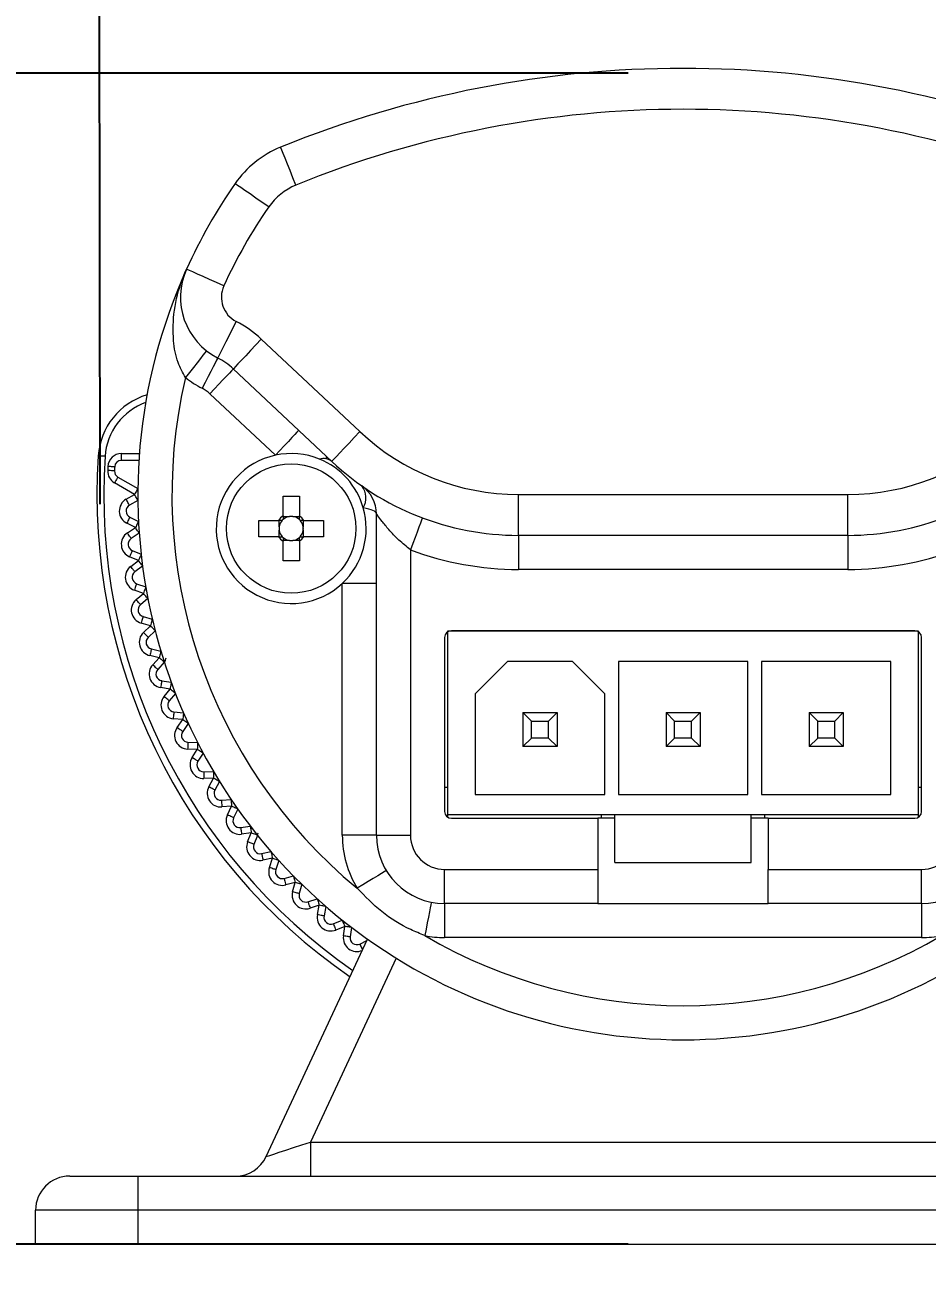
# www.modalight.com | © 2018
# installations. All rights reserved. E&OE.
# Model space of a CAD drawing. Header units: inches. Extents: x -11 to 102, y -4 to 18.
# Drawn here: x -1.198 to -0.171, y 5.843 to 7.26 of the extents above; entities that cross this region are included whole.
import ezdxf

# ---------------------------------------------------------------- set-up
doc = ezdxf.new("R2010")
doc.units = ezdxf.units.IN
doc.header["$MEASUREMENT"] = 0
doc.layers.add('DIMENSIONS', color=1, linetype='Continuous')
doc.styles.get("Standard").update_dxf_attribs({"font": 'Arial.ttf'})
doc.dimstyles.new('Big 1IN', dxfattribs={"dimtxt": 1, "dimasz": 1, "dimexe": 0.18, "dimexo": 0.0625, "dimgap": 0.09, "dimtad": 0, "dimtih": 1, "dimtoh": 1, "dimdec": 5, "dimzin": 0, "dimdsep": 46, "dimlunit": 4, "dimtxsty": 'Standard', "dimcen": 0.5, "dimadec": 0, "dimazin": 0, "dimtfac": 1, "dimtdec": 5, "dimtofl": 0, "dimtmove": 0, "dimatfit": 3, "dimfxl": 1, "dimtolj": 1, "dimtzin": 0, "dimarcsym": 0})

# ---------------------------------------------------------------- blocks, each defined once
blk = doc.blocks.new('*D5')
at = {"layer": 'Defpoints', "color": 0, "transparency": 16777216}
for p in [(-1.1162, 10.0797), (-1.1121, 6.6518), (0.2152, 6.6534)]:
    blk.add_point(p, dxfattribs=at)
at = {"layer": 'DIMENSIONS', "color": 0, "lineweight": -2, "transparency": 16777216}
for p, q in [((-0.4526, 10.0805), (-0.4863, 15.3492)), ((-0.4863, 15.3492), (6.9515, 15.3492)), ((-1.1122, 6.7143), (-1.1164, 10.2597)), ((0.2151, 6.7159), (0.2108, 10.2613)), ((-2.1162, 10.0785), (-3.1162, 10.0773)), ((0.2111, 10.0813), (-1.1162, 10.0797)), ((1.2111, 10.0825), (2.2111, 10.0836))]:
    blk.add_line(p, q, dxfattribs=at)
at = {"layer": 'DIMENSIONS', "color": 0, "transparency": 16777216}
for points in [[(-2.1164, 10.2451), (-2.116, 9.9118), (-1.1162, 10.0797)], [(1.2109, 10.2491), (1.2113, 9.9158), (0.2111, 10.0813)]]:
    blk.add_solid(points, dxfattribs=at)
at = {"layer": 'DIMENSIONS', "color": 0, "transparency": 16777216, "insert": (3.2326, 15.3492), "char_height": 1, "attachment_point": 5}
blk.add_mtext('\\A1;1{\\H1x;\\S5/16;}"\\P [33.71 mm]', dxfattribs=at)
blk = doc.blocks.new('*D6')
at = {"layer": 'Defpoints', "color": 0, "transparency": 16777216}
for p in [(-3.5809, 7.2047), (-0.4486, 7.2047), (-0.4486, 5.8716)]:
    blk.add_point(p, dxfattribs=at)
at = {"layer": 'DIMENSIONS', "color": 0, "lineweight": -2, "transparency": 16777216}
for p, q in [((-3.5809, 8.2047), (-3.5809, 9.2047)), ((-0.5111, 7.2047), (-3.7609, 7.2047)), ((-0.5111, 5.8716), (-3.7609, 5.8716)), ((-3.5809, 4.8716), (-3.5809, 3.8716)), ((-3.5809, 1.697), (-3.5809, 3.8716)), ((-4.5809, 1.697), (-3.5809, 1.697))]:
    blk.add_line(p, q, dxfattribs=at)
at = {"layer": 'DIMENSIONS', "color": 0, "transparency": 16777216}
for points in [[(-3.7476, 8.2047), (-3.4142, 8.2047), (-3.5809, 7.2047)], [(-3.7476, 4.8716), (-3.4142, 4.8716), (-3.5809, 5.8716)]]:
    blk.add_solid(points, dxfattribs=at)
at = {"layer": 'DIMENSIONS', "color": 0, "transparency": 16777216, "char_height": 1, "attachment_point": 5}
for s, insert in [('\\A1;1{\\H1x;\\S11/32;}"', (-8.0679, 2.9564)), ('\\A1;[33.86 mm]', (-8.0679, 0.9705))]:
    blk.add_mtext(s, dxfattribs=dict(at, insert=insert))

msp = doc.modelspace()

# ---------------------------------------------------------------- linework, layer by layer
at = {"color": 7, "linetype": 'Continuous', "lineweight": 15}
for p, q in [((-0.928864, 6.902043), (-0.8167, 6.796724)), ((-0.848571, 6.762782), (-0.960734, 6.868101)), ((-0.912793, 6.769862), (-0.987293, 6.839816)), ((-1.08803, 6.764024), (-1.08803, 6.771783)), ((-1.068169, 6.764024), (-1.08803, 6.764024)), ((-0.854862, 6.768689), (-0.854862, 6.765445)), ((-1.092111, 6.745067), (-1.069383, 6.731944)), ((-1.073263, 6.725224), (-1.095991, 6.738346)), ((-1.082768, 6.719736), (-1.073263, 6.725224)), ((-1.069383, 6.718504), (-1.078888, 6.713016)), ((-0.904097, 6.723284), (-0.885473, 6.723284)), ((-0.904097, 6.700706), (-0.904097, 6.723284)), ((-0.885473, 6.723284), (-0.885473, 6.700706)), ((-0.6361, 6.725224), (-0.261081, 6.725224)), ((-0.6361, 6.678665), (-0.6361, 6.725224)), ((-0.261081, 6.678665), (-0.261081, 6.725224)), ((-0.904097, 6.70007), (-0.896796, 6.70007)), ((-0.892774, 6.70007), (-0.885473, 6.70007)), ((-0.797786, 6.337229), (-0.797786, 6.703153)), ((-1.072123, 6.687507), (-1.081942, 6.692411)), ((-1.081279, 6.681456), (-1.072123, 6.687507)), ((-1.078475, 6.699353), (-1.068656, 6.69445)), ((-0.931644, 6.677113), (-0.931644, 6.695736)), ((-0.931644, 6.695736), (-0.909066, 6.695736)), ((-0.908431, 6.688435), (-0.908431, 6.695736)), ((-0.881139, 6.695736), (-0.881139, 6.688435)), ((-0.880504, 6.695736), (-0.857925, 6.695736)), ((-0.857925, 6.695736), (-0.857925, 6.677113)), ((-1.067844, 6.681034), (-1.077001, 6.674982)), ((-0.909066, 6.677113), (-0.931644, 6.677113)), ((-0.908431, 6.677113), (-0.908431, 6.684414)), ((-0.896796, 6.672779), (-0.904097, 6.672779)), ((-0.904097, 6.649565), (-0.904097, 6.672143)), ((-0.885473, 6.672779), (-0.892774, 6.672779)), ((-0.885473, 6.672143), (-0.885473, 6.649565)), ((-0.881139, 6.684414), (-0.881139, 6.677113)), ((-0.857925, 6.677113), (-0.880504, 6.677113)), ((-0.261081, 6.678665), (-0.6361, 6.678665)), ((-0.6361, 6.678665), (-0.6361, 6.639865)), ((-0.261081, 6.678665), (-0.261081, 6.639865)), ((-1.075764, 6.661369), (-1.065666, 6.657067)), ((-0.758987, 6.662202), (-0.758987, 6.337229)), ((-1.068708, 6.649928), (-1.078805, 6.65423)), ((-1.077482, 6.643335), (-1.068708, 6.649928)), ((-1.064046, 6.643725), (-1.072821, 6.637131)), ((-0.885473, 6.649565), (-0.904097, 6.649565)), ((-0.261081, 6.639865), (-0.6361, 6.639865)), ((-1.06303, 6.612624), (-1.073369, 6.616308)), ((-1.070764, 6.623618), (-1.060425, 6.619933)), ((-0.797786, 6.623983), (-0.836586, 6.623983)), ((-0.836586, 6.337229), (-0.836586, 6.623983)), ((-1.071391, 6.605513), (-1.06303, 6.612624)), ((-1.058003, 6.606713), (-1.066363, 6.599602)), ((-1.063494, 6.586237), (-1.052952, 6.583184)), ((-1.055111, 6.57573), (-1.065653, 6.578784)), ((-1.063026, 6.568127), (-1.055111, 6.57573)), ((-1.049735, 6.570134), (-1.057651, 6.562531)), ((-0.720187, 6.562266), (-0.720187, 6.364389)), ((-0.716307, 6.570026), (-0.180874, 6.570026)), ((-0.716307, 6.360509), (-0.716307, 6.570026)), ((-0.184754, 6.570026), (-0.712427, 6.570026)), ((-0.180874, 6.570026), (-0.180874, 6.360509)), ((-0.176994, 6.364389), (-0.176994, 6.562266)), ((-1.05398, 6.549364), (-1.043273, 6.546953)), ((-1.044978, 6.539382), (-1.055685, 6.541794)), ((-1.05242, 6.531315), (-1.044978, 6.539382)), ((-1.039274, 6.534121), (-1.046717, 6.526053)), ((-0.648408, 6.535106), (-0.685268, 6.498247)), ((-0.574689, 6.535106), (-0.648408, 6.535106)), ((-0.53783, 6.498247), (-0.574689, 6.535106)), ((-0.374872, 6.535106), (-0.52231, 6.535106)), ((-0.52231, 6.535106), (-0.52231, 6.383788)), ((-0.374872, 6.383788), (-0.374872, 6.535106)), ((-0.211914, 6.535106), (-0.359352, 6.535106)), ((-0.359352, 6.535106), (-0.359352, 6.383788)), ((-0.211914, 6.383788), (-0.211914, 6.535106)), ((-1.032669, 6.503712), (-1.043503, 6.505473)), ((-1.042258, 6.513132), (-1.031424, 6.511372)), ((-1.039611, 6.495211), (-1.032669, 6.503712)), ((-1.026658, 6.498805), (-1.0336, 6.490303)), ((-0.685268, 6.498247), (-0.685268, 6.383788)), ((-0.53783, 6.383788), (-0.53783, 6.498247)), ((-1.028369, 6.477675), (-1.017449, 6.476571)), ((-0.621248, 6.467207), (-0.630948, 6.476907)), ((-0.630948, 6.476907), (-0.592149, 6.476907)), ((-0.630948, 6.476907), (-0.630948, 6.438108)), ((-0.601849, 6.467207), (-0.592149, 6.476907)), ((-0.592149, 6.476907), (-0.592149, 6.438108)), ((-0.458291, 6.467207), (-0.46799, 6.476907)), ((-0.46799, 6.476907), (-0.429191, 6.476907)), ((-0.46799, 6.476907), (-0.46799, 6.438108)), ((-0.438891, 6.467207), (-0.429191, 6.476907)), ((-0.429191, 6.476907), (-0.429191, 6.438108)), ((-0.295333, 6.467207), (-0.305033, 6.476907)), ((-0.305033, 6.476907), (-0.266233, 6.476907)), ((-0.305033, 6.476907), (-0.305033, 6.438108)), ((-0.275933, 6.467207), (-0.266233, 6.476907)), ((-0.266233, 6.476907), (-0.266233, 6.438108)), ((-1.018229, 6.468851), (-1.029149, 6.469954)), ((-1.024644, 6.459945), (-1.018229, 6.468851)), ((-1.011933, 6.464315), (-1.018348, 6.45541)), ((-0.621248, 6.467207), (-0.601849, 6.467207)), ((-0.621248, 6.447808), (-0.621248, 6.467207)), ((-0.601849, 6.447808), (-0.601849, 6.467207)), ((-0.458291, 6.467207), (-0.438891, 6.467207)), ((-0.458291, 6.447808), (-0.458291, 6.467207)), ((-0.438891, 6.447808), (-0.438891, 6.467207)), ((-0.295333, 6.467207), (-0.275933, 6.467207)), ((-0.295333, 6.447808), (-0.295333, 6.467207)), ((-0.275933, 6.447808), (-0.275933, 6.467207)), ((-0.630948, 6.438108), (-0.621248, 6.447808)), ((-0.601849, 6.447808), (-0.621248, 6.447808)), ((-0.592149, 6.438108), (-0.601849, 6.447808)), ((-0.46799, 6.438108), (-0.458291, 6.447808)), ((-0.438891, 6.447808), (-0.458291, 6.447808)), ((-0.429191, 6.438108), (-0.438891, 6.447808)), ((-0.305033, 6.438108), (-0.295333, 6.447808)), ((-0.275933, 6.447808), (-0.295333, 6.447808)), ((-0.266233, 6.438108), (-0.275933, 6.447808)), ((-1.00171, 6.434925), (-1.012677, 6.435366)), ((-1.012364, 6.44312), (-1.001398, 6.442678)), ((-1.007576, 6.425648), (-1.00171, 6.434925)), ((-0.995152, 6.430777), (-1.001018, 6.421501)), ((-0.592149, 6.438108), (-0.630948, 6.438108)), ((-0.429191, 6.438108), (-0.46799, 6.438108)), ((-0.266233, 6.438108), (-0.305033, 6.438108)), ((-0.994303, 6.409595), (-0.98333, 6.409816)), ((-0.983173, 6.402058), (-0.994147, 6.401837)), ((-0.988469, 6.392444), (-0.983173, 6.402058)), ((-0.976376, 6.398314), (-0.981671, 6.3887)), ((-0.716307, 6.391548), (-0.720187, 6.391548)), ((-0.176994, 6.391548), (-0.180874, 6.391548)), ((-0.97425, 6.377222), (-0.96331, 6.378105)), ((-0.685268, 6.383788), (-0.53783, 6.383788)), ((-0.52231, 6.383788), (-0.374872, 6.383788)), ((-0.359352, 6.383788), (-0.211914, 6.383788)), ((-0.962686, 6.37037), (-0.973626, 6.369487)), ((-0.967391, 6.360454), (-0.962686, 6.37037)), ((-0.955675, 6.367043), (-0.96038, 6.357127)), ((-0.52619, 6.360509), (-0.716307, 6.360509)), ((-0.716307, 6.357668), (-0.716307, 6.360509)), ((-0.54171, 6.360509), (-0.54171, 6.356629)), ((-0.370992, 6.360509), (-0.52619, 6.360509)), ((-0.52619, 6.306189), (-0.52619, 6.360509)), ((-0.180874, 6.360509), (-0.370992, 6.360509)), ((-0.370992, 6.306189), (-0.370992, 6.360509)), ((-0.355472, 6.356629), (-0.355472, 6.360509)), ((-0.180874, 6.360509), (-0.180874, 6.357668)), ((-0.952279, 6.346118), (-0.941412, 6.34766)), ((-0.712427, 6.356629), (-0.545589, 6.356629)), ((-0.545589, 6.356629), (-0.545589, 6.29843)), ((-0.52619, 6.356629), (-0.545589, 6.356629)), ((-0.351592, 6.356629), (-0.370992, 6.356629)), ((-0.351592, 6.356629), (-0.351592, 6.29843)), ((-0.351592, 6.356629), (-0.184754, 6.356629)), ((-0.940322, 6.339977), (-0.951189, 6.338435)), ((-0.94442, 6.329795), (-0.940322, 6.339977)), ((-0.933123, 6.33708), (-0.937221, 6.326898)), ((-0.797786, 6.337229), (-0.836586, 6.337229)), ((-0.797786, 6.337229), (-0.758987, 6.337229)), ((-0.92847, 6.316398), (-0.917717, 6.318593)), ((-0.916164, 6.31099), (-0.926918, 6.308795)), ((-0.91964, 6.300579), (-0.916164, 6.31099)), ((-0.908804, 6.308533), (-0.912279, 6.298122)), ((-0.52619, 6.306189), (-0.370992, 6.306189)), ((-0.90291, 6.288169), (-0.892309, 6.29101)), ((-0.720187, 6.25963), (-0.720187, 6.29843)), ((-0.720187, 6.29843), (-0.545589, 6.29843)), ((-0.545589, 6.29843), (-0.545589, 6.25963)), ((-0.351592, 6.29843), (-0.176994, 6.29843)), ((-0.351592, 6.25963), (-0.351592, 6.29843)), ((-0.176994, 6.25963), (-0.176994, 6.29843)), ((-0.8903, 6.283514), (-0.900902, 6.280674)), ((-0.893141, 6.272913), (-0.8903, 6.283514)), ((-0.882805, 6.281506), (-0.885646, 6.270904)), ((-0.875693, 6.261535), (-0.865282, 6.265011)), ((-0.862825, 6.25765), (-0.873236, 6.254175)), ((-0.86502, 6.246897), (-0.862825, 6.25765)), ((-0.855222, 6.256098), (-0.857417, 6.245344)), ((-0.545589, 6.25963), (-0.720187, 6.25963)), ((-0.720187, 6.25963), (-0.720187, 6.220831)), ((-0.545589, 6.25963), (-0.351592, 6.25963)), ((-0.176994, 6.25963), (-0.351592, 6.25963)), ((-0.176994, 6.25963), (-0.176994, 6.220831)), ((-0.846917, 6.236594), (-0.836735, 6.240691)), ((-0.833838, 6.233493), (-0.84402, 6.229395)), ((-0.83538, 6.222626), (-0.833838, 6.233493)), ((-0.826155, 6.232402), (-0.827697, 6.221536)), ((-0.923138, 5.971636), (-0.807824, 6.218929)), ((-0.176994, 6.220831), (-0.720187, 6.220831)), ((-0.816687, 6.213435), (-0.808595, 6.217274)), ((-0.872681, 5.988034), (-0.0245, 5.988034)), ((-0.872681, 5.988034), (-0.872681, 5.949234)), ((-1.146982, 5.949234), (-1.069383, 5.949234)), ((-1.069383, 5.949234), (0.172201, 5.949234)), ((-1.069383, 5.949234), (-1.069383, 5.910435)), ((-1.185781, 5.871635), (-1.185781, 5.910435)), ((-1.069383, 5.910435), (-1.185781, 5.910435)), ((0.172201, 5.910435), (-1.069383, 5.910435)), ((-1.069383, 5.910435), (-1.069383, 5.871635)), ((-1.069383, 5.871635), (-1.185781, 5.871635)), ((-1.069383, 5.871635), (0.172201, 5.871635))]:
    msp.add_line(p, q, dxfattribs=at)
at = {"color": 8, "linetype": 'Continuous', "lineweight": 15}
for p, q in [((-1.08803, 6.771783), (-1.067634, 6.771783)), ((-0.775123, 6.197248), (-0.872681, 5.988034))]:
    msp.add_line(p, q, dxfattribs=at)
at = {"color": 7, "linetype": 'Continuous', "lineweight": 15, "flags": 128}
for points in [[(-0.889368, 7.077391), (-0.892793, 7.085804), (-0.896085, 7.093893), (-0.89912, 7.101349), (-0.90178, 7.107884), (-0.903963, 7.113247), (-0.905585, 7.117232), (-0.906584, 7.119686), (-0.906921, 7.120515)], [(-0.920425, 7.052509), (-0.927888, 7.057687), (-0.935065, 7.062665), (-0.941679, 7.067252), (-0.947476, 7.071274), (-0.952234, 7.074574), (-0.955769, 7.077026), (-0.957946, 7.078536), (-0.958682, 7.079046)], [(-0.971484, 6.962554), (-0.979755, 6.966308), (-0.987709, 6.969918), (-0.995039, 6.973245), (-1.001463, 6.976161), (-1.006736, 6.978554), (-1.010654, 6.980332), (-1.013066, 6.981427), (-1.013881, 6.981797)], [(-0.957346, 6.922087), (-0.96148, 6.913998), (-0.965455, 6.906221), (-0.969119, 6.899054), (-0.97233, 6.892771), (-0.974965, 6.887615), (-0.976923, 6.883784), (-0.978129, 6.881425), (-0.978536, 6.880628)], [(-0.928864, 6.902043), (-0.935081, 6.895421), (-0.94106, 6.889054), (-0.94657, 6.883186), (-0.9514, 6.878043), (-0.955363, 6.873821), (-0.958308, 6.870685), (-0.960122, 6.868753), (-0.960734, 6.868101)], [(-0.991193, 6.888732), (-0.991654, 6.888146), (-0.993019, 6.886411), (-0.995236, 6.883593), (-0.998219, 6.8798), (-1.001853, 6.875179), (-1.006, 6.869906), (-1.0105, 6.864185), (-1.01518, 6.858236)], [(-0.978536, 6.880628), (-0.978875, 6.879965), (-0.97988, 6.877999), (-0.981512, 6.874806), (-0.983708, 6.870509), (-0.986384, 6.865274), (-0.989437, 6.859301), (-0.992749, 6.85282), (-0.996194, 6.84608)], [(-0.960734, 6.868101), (-0.961245, 6.867558), (-0.962756, 6.865948), (-0.96521, 6.863334), (-0.968513, 6.859817), (-0.972538, 6.855531), (-0.97713, 6.850641), (-0.982112, 6.845335), (-0.987293, 6.839816)], [(-0.886234, 6.798147), (-0.886744, 6.797604), (-0.888256, 6.795994), (-0.89071, 6.79338), (-0.894013, 6.789863), (-0.898038, 6.785576), (-0.902629, 6.780686), (-0.907612, 6.77538), (-0.912793, 6.769862)], [(-0.8167, 6.796724), (-0.822918, 6.790102), (-0.828897, 6.783735), (-0.834407, 6.777867), (-0.839236, 6.772723), (-0.8432, 6.768502), (-0.846145, 6.765366), (-0.847958, 6.763434), (-0.848571, 6.762782)], [(-1.106753, 6.768618), (-1.108264, 6.768718), (-1.109716, 6.768814), (-1.111055, 6.768902), (-1.112228, 6.768979), (-1.113191, 6.769043), (-1.113907, 6.76909), (-1.114347, 6.769119), (-1.114496, 6.769129)], [(-1.09578, 6.75664), (-1.095929, 6.756647), (-1.09637, 6.756669), (-1.097087, 6.756703), (-1.09805, 6.75675), (-1.099225, 6.756807), (-1.100565, 6.756872), (-1.102019, 6.756943), (-1.103531, 6.757016)], [(-1.095984, 6.752109), (-1.096133, 6.752115), (-1.096575, 6.752133), (-1.097291, 6.752163), (-1.098255, 6.752203), (-1.09943, 6.752252), (-1.100771, 6.752308), (-1.102225, 6.752368), (-1.103738, 6.752431)], [(-1.092111, 6.745067), (-1.092186, 6.744937), (-1.092406, 6.744555), (-1.092765, 6.743934), (-1.093247, 6.743098), (-1.093835, 6.74208), (-1.094506, 6.740918), (-1.095234, 6.739657), (-1.095991, 6.738346)], [(-1.069383, 6.731944), (-1.069457, 6.731815), (-1.069678, 6.731433), (-1.070037, 6.730812), (-1.070519, 6.729976), (-1.071107, 6.728958), (-1.071778, 6.727796), (-1.072506, 6.726535), (-1.073263, 6.725224)], [(-1.078888, 6.713016), (-1.078962, 6.713145), (-1.079183, 6.713528), (-1.079542, 6.714149), (-1.080024, 6.714984), (-1.080612, 6.716003), (-1.081283, 6.717165), (-1.082011, 6.718425), (-1.082768, 6.719736)], [(-1.069383, 6.718504), (-1.069457, 6.718633), (-1.069678, 6.719015), (-1.070037, 6.719636), (-1.070519, 6.720472), (-1.071107, 6.72149), (-1.071778, 6.722652), (-1.072506, 6.723913), (-1.073263, 6.725224)], [(-0.797786, 6.703153), (-0.798037, 6.704138), (-0.798784, 6.70511), (-0.80002, 6.706057), (-0.801727, 6.706966), (-0.803884, 6.707827), (-0.806462, 6.708626), (-0.80943, 6.709356), (-0.812748, 6.710005)], [(-1.078475, 6.699353), (-1.078542, 6.69922), (-1.078739, 6.698825), (-1.079059, 6.698183), (-1.079491, 6.69732), (-1.080016, 6.696268), (-1.080615, 6.695068), (-1.081266, 6.693766), (-1.081942, 6.692411)], [(-1.068656, 6.69445), (-1.068722, 6.694316), (-1.06892, 6.693921), (-1.06924, 6.69328), (-1.069671, 6.692416), (-1.070197, 6.691364), (-1.070796, 6.690164), (-1.071447, 6.688862), (-1.072123, 6.687507)], [(-1.067844, 6.681034), (-1.067927, 6.681158), (-1.06817, 6.681526), (-1.068565, 6.682125), (-1.069098, 6.68293), (-1.069746, 6.683911), (-1.070486, 6.68503), (-1.071288, 6.686244), (-1.072123, 6.687507)], [(-0.745333, 6.69852), (-0.745595, 6.697822), (-0.746372, 6.695755), (-0.747634, 6.692399), (-0.749332, 6.687883), (-0.751401, 6.682379), (-0.753762, 6.6761), (-0.756323, 6.669287), (-0.758987, 6.662202)], [(-1.077001, 6.674982), (-1.077083, 6.675106), (-1.077326, 6.675475), (-1.077722, 6.676073), (-1.078254, 6.676878), (-1.078902, 6.677859), (-1.079642, 6.678978), (-1.080445, 6.680193), (-1.081279, 6.681456)], [(-1.075764, 6.661369), (-1.075822, 6.661232), (-1.075995, 6.660826), (-1.076276, 6.660166), (-1.076655, 6.659278), (-1.077116, 6.658196), (-1.077641, 6.656962), (-1.078212, 6.655623), (-1.078805, 6.65423)], [(-1.065666, 6.657067), (-1.065725, 6.65693), (-1.065898, 6.656524), (-1.066179, 6.655864), (-1.066557, 6.654976), (-1.067018, 6.653894), (-1.067544, 6.65266), (-1.068115, 6.651321), (-1.068708, 6.649928)], [(-1.072821, 6.637131), (-1.07291, 6.63725), (-1.073176, 6.637603), (-1.073606, 6.638177), (-1.074186, 6.638948), (-1.074892, 6.639888), (-1.075698, 6.640961), (-1.076573, 6.642124), (-1.077482, 6.643335)], [(-1.064046, 6.643725), (-1.064136, 6.643844), (-1.064401, 6.644197), (-1.064832, 6.64477), (-1.065412, 6.645542), (-1.066118, 6.646482), (-1.066924, 6.647554), (-1.067799, 6.648718), (-1.068708, 6.649928)], [(-1.070764, 6.623618), (-1.070814, 6.623477), (-1.070962, 6.623061), (-1.071203, 6.622386), (-1.071527, 6.621477), (-1.071922, 6.620369), (-1.072372, 6.619106), (-1.072861, 6.617734), (-1.073369, 6.616308)], [(-1.060425, 6.619933), (-1.060475, 6.619793), (-1.060624, 6.619377), (-1.060864, 6.618701), (-1.061188, 6.617792), (-1.061583, 6.616685), (-1.062034, 6.615421), (-1.062522, 6.61405), (-1.06303, 6.612624)], [(-1.066363, 6.599602), (-1.06646, 6.599715), (-1.066746, 6.600052), (-1.06721, 6.600598), (-1.067836, 6.601333), (-1.068597, 6.602229), (-1.069467, 6.603251), (-1.07041, 6.604359), (-1.071391, 6.605513)], [(-1.058003, 6.606713), (-1.058099, 6.606827), (-1.058385, 6.607163), (-1.05885, 6.607709), (-1.059475, 6.608444), (-1.060237, 6.60934), (-1.061106, 6.610362), (-1.06205, 6.611471), (-1.06303, 6.612624)], [(-1.063494, 6.586237), (-1.063536, 6.586094), (-1.063658, 6.58567), (-1.063858, 6.584981), (-1.064126, 6.584054), (-1.064454, 6.582925), (-1.064827, 6.581636), (-1.065232, 6.580238), (-1.065653, 6.578784)], [(-1.052952, 6.583184), (-1.052993, 6.583041), (-1.053116, 6.582616), (-1.053316, 6.581928), (-1.053584, 6.581001), (-1.053911, 6.579871), (-1.054285, 6.578583), (-1.05469, 6.577184), (-1.055111, 6.57573)], [(-1.049735, 6.570134), (-1.049839, 6.570241), (-1.050145, 6.57056), (-1.050641, 6.571077), (-1.05131, 6.571773), (-1.052124, 6.572621), (-1.053054, 6.573589), (-1.054062, 6.574638), (-1.055111, 6.57573)], [(-1.057651, 6.562531), (-1.057754, 6.562638), (-1.05806, 6.562957), (-1.058557, 6.563474), (-1.059225, 6.56417), (-1.06004, 6.565018), (-1.060969, 6.565986), (-1.061978, 6.567035), (-1.063026, 6.568127)], [(-1.05398, 6.549364), (-1.054013, 6.549219), (-1.05411, 6.548788), (-1.054268, 6.548088), (-1.05448, 6.547147), (-1.054738, 6.546), (-1.055033, 6.544691), (-1.055353, 6.543271), (-1.055685, 6.541794)], [(-1.043273, 6.546953), (-1.043306, 6.546807), (-1.043403, 6.546376), (-1.04356, 6.545677), (-1.043772, 6.544735), (-1.044031, 6.543588), (-1.044326, 6.542279), (-1.044645, 6.540859), (-1.044978, 6.539382)], [(-1.046717, 6.526053), (-1.046826, 6.526155), (-1.047151, 6.526454), (-1.047678, 6.52694), (-1.048387, 6.527595), (-1.049251, 6.528392), (-1.050238, 6.529302), (-1.051307, 6.530289), (-1.05242, 6.531315)], [(-1.039274, 6.534121), (-1.039384, 6.534222), (-1.039709, 6.534521), (-1.040236, 6.535007), (-1.040945, 6.535662), (-1.041809, 6.536459), (-1.042795, 6.537369), (-1.043865, 6.538356), (-1.044978, 6.539382)], [(-1.042258, 6.513132), (-1.042282, 6.512985), (-1.042353, 6.512549), (-1.042468, 6.511841), (-1.042622, 6.510889), (-1.042811, 6.509728), (-1.043026, 6.508404), (-1.04326, 6.506967), (-1.043503, 6.505473)], [(-1.031424, 6.511372), (-1.031448, 6.511225), (-1.031519, 6.510789), (-1.031634, 6.510081), (-1.031789, 6.509128), (-1.031978, 6.507968), (-1.032193, 6.506643), (-1.032426, 6.505207), (-1.032669, 6.503712)], [(-1.026658, 6.498805), (-1.026774, 6.498899), (-1.027116, 6.499178), (-1.027671, 6.499632), (-1.028419, 6.500242), (-1.02933, 6.500986), (-1.030369, 6.501834), (-1.031496, 6.502755), (-1.032669, 6.503712)], [(-1.0336, 6.490303), (-1.033715, 6.490397), (-1.034057, 6.490676), (-1.034613, 6.49113), (-1.03536, 6.49174), (-1.036271, 6.492484), (-1.03731, 6.493332), (-1.038438, 6.494253), (-1.039611, 6.495211)], [(-1.028369, 6.477675), (-1.028384, 6.477526), (-1.028428, 6.477087), (-1.0285, 6.476373), (-1.028597, 6.475413), (-1.028716, 6.474243), (-1.02885, 6.472909), (-1.028997, 6.47146), (-1.029149, 6.469954)], [(-1.017449, 6.476571), (-1.017464, 6.476423), (-1.017508, 6.475984), (-1.01758, 6.47527), (-1.017677, 6.47431), (-1.017796, 6.47314), (-1.01793, 6.471805), (-1.018077, 6.470357), (-1.018229, 6.468851)], [(-1.018348, 6.45541), (-1.018469, 6.455497), (-1.018827, 6.455755), (-1.019409, 6.456174), (-1.020192, 6.456738), (-1.021146, 6.457425), (-1.022235, 6.45821), (-1.023416, 6.45906), (-1.024644, 6.459945)], [(-1.011933, 6.464315), (-1.012054, 6.464402), (-1.012412, 6.46466), (-1.012994, 6.465079), (-1.013777, 6.465643), (-1.014731, 6.466331), (-1.01582, 6.467115), (-1.017001, 6.467966), (-1.018229, 6.468851)], [(-1.012364, 6.44312), (-1.01237, 6.442971), (-1.012388, 6.44253), (-1.012417, 6.441813), (-1.012456, 6.440849), (-1.012503, 6.439674), (-1.012557, 6.438334), (-1.012616, 6.436879), (-1.012677, 6.435366)], [(-1.001398, 6.442678), (-1.001404, 6.442529), (-1.001422, 6.442088), (-1.00145, 6.441371), (-1.001489, 6.440407), (-1.001537, 6.439232), (-1.001591, 6.437892), (-1.001649, 6.436437), (-1.00171, 6.434925)], [(-0.995152, 6.430777), (-0.995278, 6.430857), (-0.995651, 6.431093), (-0.996257, 6.431476), (-0.997073, 6.431992), (-0.998066, 6.43262), (-0.9992, 6.433337), (-1.000431, 6.434115), (-1.00171, 6.434925)], [(-1.001018, 6.421501), (-1.001144, 6.42158), (-1.001517, 6.421816), (-1.002123, 6.4222), (-1.002939, 6.422715), (-1.003933, 6.423344), (-1.005066, 6.424061), (-1.006297, 6.424839), (-1.007576, 6.425648)], [(-0.994303, 6.409595), (-0.9943, 6.409446), (-0.994291, 6.409004), (-0.994277, 6.408287), (-0.994257, 6.407323), (-0.994233, 6.406147), (-0.994206, 6.404806), (-0.994177, 6.40335), (-0.994147, 6.401837)], [(-0.98333, 6.409816), (-0.983327, 6.409667), (-0.983318, 6.409225), (-0.983303, 6.408508), (-0.983284, 6.407544), (-0.98326, 6.406368), (-0.983233, 6.405027), (-0.983204, 6.403571), (-0.983173, 6.402058)], [(-0.981671, 6.3887), (-0.981802, 6.388772), (-0.982189, 6.388985), (-0.982817, 6.389331), (-0.983662, 6.389797), (-0.984692, 6.390364), (-0.985867, 6.391011), (-0.987142, 6.391714), (-0.988469, 6.392444)], [(-0.976376, 6.398314), (-0.976507, 6.398386), (-0.976894, 6.398599), (-0.977522, 6.398945), (-0.978367, 6.39941), (-0.979397, 6.399978), (-0.980572, 6.400625), (-0.981847, 6.401327), (-0.983173, 6.402058)], [(-0.97425, 6.377222), (-0.974238, 6.377073), (-0.974203, 6.376633), (-0.974145, 6.375918), (-0.974067, 6.374956), (-0.973973, 6.373784), (-0.973865, 6.372447), (-0.973747, 6.370996), (-0.973626, 6.369487)], [(-0.96331, 6.378105), (-0.963298, 6.377956), (-0.963263, 6.377516), (-0.963205, 6.376801), (-0.963127, 6.375839), (-0.963033, 6.374667), (-0.962925, 6.37333), (-0.962807, 6.371879), (-0.962686, 6.37037)], [(-0.96038, 6.357127), (-0.960515, 6.357191), (-0.960914, 6.357381), (-0.961562, 6.357688), (-0.962433, 6.358102), (-0.963496, 6.358606), (-0.964708, 6.359181), (-0.966023, 6.359805), (-0.967391, 6.360454)], [(-0.955675, 6.367043), (-0.95581, 6.367107), (-0.956209, 6.367297), (-0.956856, 6.367604), (-0.957728, 6.368018), (-0.958791, 6.368522), (-0.960003, 6.369097), (-0.961318, 6.369721), (-0.962686, 6.37037)], [(-0.952279, 6.346118), (-0.952258, 6.34597), (-0.952196, 6.345533), (-0.952095, 6.344823), (-0.95196, 6.343868), (-0.951795, 6.342703), (-0.951606, 6.341375), (-0.951402, 6.339934), (-0.951189, 6.338435)], [(-0.941412, 6.34766), (-0.941391, 6.347512), (-0.941329, 6.347075), (-0.941229, 6.346365), (-0.941093, 6.34541), (-0.940928, 6.344245), (-0.940739, 6.342917), (-0.940535, 6.341476), (-0.940322, 6.339977)], [(-0.933123, 6.33708), (-0.933262, 6.337136), (-0.933671, 6.3373), (-0.934337, 6.337568), (-0.935232, 6.337928), (-0.936323, 6.338367), (-0.937567, 6.338868), (-0.938918, 6.339412), (-0.940322, 6.339977)], [(-0.933123, 6.33708), (-0.932619, 6.339042), (-0.932562, 6.339977)], [(-0.937221, 6.326898), (-0.93736, 6.326954), (-0.937769, 6.327118), (-0.938434, 6.327386), (-0.93933, 6.327747), (-0.940421, 6.328186), (-0.941665, 6.328686), (-0.943016, 6.32923), (-0.94442, 6.329795)], [(-0.917717, 6.318593), (-0.917687, 6.318447), (-0.917598, 6.318014), (-0.917455, 6.317312), (-0.917262, 6.316366), (-0.917027, 6.315214), (-0.916758, 6.3139), (-0.916467, 6.312473), (-0.916164, 6.31099)], [(-0.92847, 6.316398), (-0.92844, 6.316252), (-0.928352, 6.315819), (-0.928209, 6.315116), (-0.928016, 6.314171), (-0.92778, 6.313019), (-0.927512, 6.311704), (-0.927221, 6.310278), (-0.926918, 6.308795)], [(-0.908804, 6.308533), (-0.908945, 6.30858), (-0.909364, 6.30872), (-0.910044, 6.308947), (-0.91096, 6.309252), (-0.912075, 6.309625), (-0.913348, 6.31005), (-0.914728, 6.310511), (-0.916164, 6.31099)], [(-0.912279, 6.298122), (-0.912421, 6.298169), (-0.91284, 6.298309), (-0.91352, 6.298536), (-0.914435, 6.298842), (-0.915551, 6.299214), (-0.916823, 6.299639), (-0.918204, 6.3001), (-0.91964, 6.300579)], [(-0.892309, 6.29101), (-0.89227, 6.290866), (-0.892156, 6.290439), (-0.89197, 6.289747), (-0.891721, 6.288814), (-0.891416, 6.287679), (-0.891069, 6.286383), (-0.890692, 6.284977), (-0.8903, 6.283514)], [(-0.786572, 6.297046), (-0.78721, 6.29666), (-0.789099, 6.295517), (-0.792166, 6.29366), (-0.796294, 6.291162), (-0.801324, 6.288117), (-0.807062, 6.284643), (-0.813289, 6.280874), (-0.819764, 6.276955)], [(-0.90291, 6.288169), (-0.902872, 6.288025), (-0.902758, 6.287599), (-0.902572, 6.286906), (-0.902322, 6.285974), (-0.902018, 6.284838), (-0.901671, 6.283542), (-0.901294, 6.282136), (-0.900902, 6.280674)], [(-0.882805, 6.281506), (-0.882949, 6.281544), (-0.883376, 6.281659), (-0.884068, 6.281844), (-0.885, 6.282094), (-0.886136, 6.282398), (-0.887432, 6.282746), (-0.888838, 6.283122), (-0.8903, 6.283514)], [(-0.885646, 6.270904), (-0.88579, 6.270943), (-0.886216, 6.271057), (-0.886909, 6.271243), (-0.887841, 6.271493), (-0.888977, 6.271797), (-0.890273, 6.272144), (-0.891679, 6.272521), (-0.893141, 6.272913)], [(-0.875693, 6.261535), (-0.875646, 6.261394), (-0.875506, 6.260975), (-0.875279, 6.260295), (-0.874973, 6.259379), (-0.874601, 6.258264), (-0.874176, 6.256992), (-0.873715, 6.255611), (-0.873236, 6.254175)], [(-0.865282, 6.265011), (-0.865235, 6.264869), (-0.865095, 6.264451), (-0.864868, 6.26377), (-0.864562, 6.262855), (-0.86419, 6.26174), (-0.863765, 6.260467), (-0.863304, 6.259086), (-0.862825, 6.25765)], [(-0.735221, 6.2611), (-0.735365, 6.260369), (-0.735793, 6.258203), (-0.736487, 6.254685), (-0.737422, 6.249951), (-0.738561, 6.244183), (-0.739861, 6.237602), (-0.741271, 6.230462), (-0.742737, 6.223036)], [(-0.857417, 6.245344), (-0.857563, 6.245374), (-0.857996, 6.245463), (-0.858698, 6.245606), (-0.859644, 6.245799), (-0.860796, 6.246034), (-0.862111, 6.246303), (-0.863537, 6.246594), (-0.86502, 6.246897)], [(-0.855222, 6.256098), (-0.855368, 6.256128), (-0.855801, 6.256216), (-0.856503, 6.25636), (-0.857449, 6.256553), (-0.858601, 6.256788), (-0.859915, 6.257056), (-0.861342, 6.257348), (-0.862825, 6.25765)], [(-0.846917, 6.236594), (-0.846861, 6.236455), (-0.846696, 6.236046), (-0.846429, 6.23538), (-0.846068, 6.234485), (-0.845629, 6.233394), (-0.845128, 6.23215), (-0.844585, 6.230799), (-0.84402, 6.229395)], [(-0.836735, 6.240691), (-0.836679, 6.240553), (-0.836514, 6.240143), (-0.836247, 6.239478), (-0.835886, 6.238583), (-0.835447, 6.237492), (-0.834946, 6.236247), (-0.834403, 6.234897), (-0.833838, 6.233493)], [(-0.826155, 6.232402), (-0.826302, 6.232423), (-0.82674, 6.232485), (-0.82745, 6.232586), (-0.828405, 6.232722), (-0.829569, 6.232887), (-0.830898, 6.233075), (-0.832339, 6.23328), (-0.833838, 6.233493)], [(-0.827697, 6.221536), (-0.827844, 6.221557), (-0.828282, 6.221619), (-0.828992, 6.221719), (-0.829947, 6.221855), (-0.831111, 6.22202), (-0.83244, 6.222209), (-0.833881, 6.222413), (-0.83538, 6.222626)], [(-0.923138, 5.971636), (-0.922169, 5.971951), (-0.919297, 5.972884), (-0.914635, 5.9744), (-0.90836, 5.976439), (-0.900714, 5.978924), (-0.89199, 5.981759), (-0.882525, 5.984835), (-0.872681, 5.988034)]]:
    msp.add_lwpolyline(points, dxfattribs=at)
at = {"color": 8, "linetype": 'Continuous', "lineweight": 15, "flags": 128}
msp.add_lwpolyline([(-0.816687, 6.213435), (-0.816623, 6.2133), (-0.816434, 6.212901), (-0.816127, 6.212253), (-0.815713, 6.211381), (-0.815209, 6.210319), (-0.814634, 6.209107), (-0.81401, 6.207792), (-0.813509, 6.206737)], dxfattribs=at)
at = {"color": 7, "linetype": 'Continuous', "lineweight": 15}
msp.add_circle((-0.894785, 6.686425), 0.073719, dxfattribs=at)
for centre, radius, start, end in [((-0.448591, 5.994467), 1.21575, 67.852408, 112.147592), ((-0.448591, 5.994467), 1.169191, 67.852408, 112.147592), ((-0.863039, 7.012704), 0.116398, 112.147592, 145.25307), ((-0.448591, 6.725224), 0.620792, 145.25307, 155.587744), ((-0.863039, 7.012704), 0.069839, 112.147592, 145.25307), ((-0.448591, 6.725224), 0.574233, 145.25307, 155.587744), ((-0.448591, 6.725224), 0.620792, 155.587744, 24.412256), ((-0.94322, 6.949725), 0.077599, 155.587744, 242.927904), ((-0.94322, 6.949725), 0.03104, 155.587744, 242.927904), ((-1.013852, 6.811532), 0.124158, 46.802582, 62.927904), ((-1.013852, 6.811532), 0.077599, 46.802582, 62.927904), ((-0.448591, 6.725224), 0.581992, 166.788562, 230.37473), ((-0.94322, 6.949725), 0.116398, 231.813597, 242.927904), ((-1.013852, 6.811532), 0.038799, 46.802582, 62.927904), ((-1.037065, 6.764024), 0.077599, 106.393549, 176.227816), ((-0.6361, 6.989061), 0.263837, 226.802582, 270), ((-0.261081, 6.989061), 0.263837, 270, 313.197418), ((-1.08803, 6.756264), 0.01552, 90, 177.220933), ((-0.894785, 6.686425), 0.085359, 67.762002, 102.179046), ((-0.448591, 6.725224), 0.667351, 176.227816, 235.37277), ((-0.448591, 6.725224), 0.655712, 177.220933, 177.622005), ((-0.448591, 6.725224), 0.647952, 177.220933, 177.622005), ((-1.08803, 6.756264), 0.00776, 90, 177.220933), ((-0.894785, 6.686425), 0.085359, 102.179046, 312.985886), ((-0.85807, 6.750765), 0.015318, 51.674379, 106.734411), ((-0.894785, 6.686425), 0.085359, 16.036576, 67.762002), ((-0.6361, 6.989061), 0.310396, 226.802582, 270), ((-0.261081, 6.989061), 0.310396, 270, 313.197418), ((-1.088231, 6.751787), 0.01552, 177.622005, 240), ((-1.088231, 6.751787), 0.00776, 177.622005, 240), ((-0.836586, 6.703153), 0.038799, 0, 54.960917), ((-0.83148, 6.721338), 0.021894, 328.827414, 38.34614), ((-1.075008, 6.706296), 0.01552, 120, 243.461538), ((-1.075008, 6.706296), 0.00776, 120, 243.461538), ((-0.894785, 6.686425), 0.017049, 123.105627, 146.894373), ((-0.894785, 6.686425), 0.013793, 98.382576, 132.462342), ((-0.894785, 6.686425), 0.013793, 81.617424, 98.382576), ((-0.894785, 6.686425), 0.013793, 47.537658, 81.617424), ((-0.894785, 6.686425), 0.017049, 33.105627, 56.894373), ((-0.894785, 6.686425), 0.085359, 312.985886, 16.036576), ((-0.894785, 6.686425), 0.013793, 171.617424, 188.382576), ((-0.894785, 6.686425), 0.013793, 137.537658, 171.617424), ((-0.894785, 6.686425), 0.013793, 132.462342, 137.537658), ((-0.894785, 6.686425), 0.013793, 42.462342, 47.537658), ((-0.894785, 6.686425), 0.013793, 8.382576, 42.462342), ((-0.894785, 6.686425), 0.013793, 351.617424, 8.382576), ((-1.072722, 6.668508), 0.01552, 123.461538, 246.923077), ((-1.072722, 6.668508), 0.00776, 123.461538, 246.923077), ((-0.894785, 6.686425), 0.017049, 213.105627, 236.894373), ((-0.894785, 6.686425), 0.013793, 188.382576, 222.462342), ((-0.894785, 6.686425), 0.013793, 222.462342, 227.537658), ((-0.894785, 6.686425), 0.013793, 227.537658, 261.617424), ((-0.894785, 6.686425), 0.013793, 261.617424, 278.382576), ((-0.894785, 6.686425), 0.013793, 278.382576, 312.462342), ((-0.894785, 6.686425), 0.013793, 312.462342, 317.537658), ((-0.894785, 6.686425), 0.017049, 303.105627, 326.894373), ((-0.894785, 6.686425), 0.013793, 317.537658, 351.617424), ((-0.6361, 6.989061), 0.349195, 249.395642, 270), ((-0.261081, 6.989061), 0.349195, 270, 290.604358), ((-1.068159, 6.630927), 0.01552, 126.923077, 250.384615), ((-1.068159, 6.630927), 0.00776, 126.923077, 250.384615), ((-1.061335, 6.593691), 0.01552, 130.384615, 253.846154), ((-1.061335, 6.593691), 0.00776, 130.384615, 253.846154), ((-1.052275, 6.556934), 0.01552, 133.846154, 257.307692), ((-1.052275, 6.556934), 0.00776, 133.846154, 257.307692), ((-0.712427, 6.562266), 0.00776, 90, 180), ((-0.184754, 6.562266), 0.00776, 0, 90), ((-1.041013, 6.520792), 0.01552, 137.307692, 260.769231), ((-1.044978, 6.539382), 0.00776, 317.307692, 0), ((-1.041013, 6.520792), 0.00776, 137.307692, 260.769231), ((-1.027589, 6.485395), 0.01552, 140.769231, 264.230769), ((-1.027589, 6.485395), 0.00776, 140.769231, 264.230769), ((-1.012052, 6.450874), 0.01552, 144.230769, 267.692308), ((-1.012052, 6.450874), 0.00776, 144.230769, 267.692308), ((-0.994459, 6.417353), 0.01552, 147.692308, 271.153846), ((-0.994459, 6.417353), 0.00776, 147.692308, 271.153846), ((-0.974874, 6.384956), 0.01552, 151.153846, 274.615385), ((-0.974874, 6.384956), 0.00776, 151.153846, 274.615385), ((-0.953369, 6.353801), 0.01552, 154.615385, 278.076923), ((-0.712427, 6.364389), 0.00776, 180, 270), ((-0.184754, 6.364389), 0.00776, 270, 0), ((-0.953369, 6.353801), 0.00776, 154.615385, 278.076923), ((-0.720187, 6.337229), 0.116398, 180, 211.186594), ((-0.720187, 6.337229), 0.077599, 180, 270), ((-0.720187, 6.337229), 0.038799, 180, 270), ((-0.176994, 6.337229), 0.077599, 270, 0), ((-0.176994, 6.337229), 0.038799, 270, 0), ((-0.930023, 6.324001), 0.01552, 158.076923, 281.538462), ((-0.930023, 6.324001), 0.00776, 158.076923, 281.538462), ((-0.904919, 6.295665), 0.01552, 161.538462, 285), ((-0.904919, 6.295665), 0.00776, 161.538462, 285), ((-0.87815, 6.268896), 0.01552, 165, 288.461538), ((-0.87815, 6.268896), 0.00776, 165, 288.461538), ((-0.849814, 6.243792), 0.01552, 168.461538, 291.923077), ((-0.849814, 6.243792), 0.00776, 168.461538, 291.923077), ((-0.820014, 6.220445), 0.00776, 171.923077, 295.384615), ((-0.720187, 6.337229), 0.116398, 258.829366, 270), ((-0.448591, 6.725224), 0.581992, 239.641229, 300.358771), ((-0.176994, 6.337229), 0.116398, 270, 281.170634), ((-0.958302, 5.988034), 0.038799, 270, 335), ((-1.146982, 5.910435), 0.038799, 90, 180)]:
    msp.add_arc(centre, radius, start, end, dxfattribs=at)
at = {"color": 8, "linetype": 'Continuous', "lineweight": 15}
for centre, radius, start, end in [((-1.037065, 6.764024), 0.069839, 109.614203, 176.227816), ((-0.448591, 6.725224), 0.659591, 176.227816, 235.258411), ((-0.820014, 6.220445), 0.01552, 171.923077, 293.865418)]:
    msp.add_arc(centre, radius, start, end, dxfattribs=at)
at = {"color": 7, "linetype": 'Continuous', "lineweight": 15}
for centre, major_axis, start_param, end_param in [((-0.894785, 6.688124), (0, 0.012118), -0.16839035, 0.16839035), ((-0.896484, 6.686425), (-0.012118, 0), -0.16839035, 0.16839035), ((-0.893085, 6.686425), (-0.012118, 0), 2.9732023, 3.309983), ((-0.894785, 6.684725), (0, 0.012118), 2.9732023, 3.309983)]:
    msp.add_ellipse(centre, major_axis=major_axis, ratio=0.99011591, start_param=start_param, end_param=end_param, dxfattribs=at)
for points, knots in [([(-1.01518, 6.858236), (-1.018229, 6.863886), (-1.025419, 6.877214), (-1.029957, 6.903676), (-1.028904, 6.935686), (-1.021901, 6.962607), (-1.015741, 6.97769), (-1.013938, 6.981672), (-1.013881, 6.981797)], [0, 0, 0, 0, 0.14277871, 0.33674899, 0.60929789, 0.89512416, 0.99671038, 1, 1, 1, 1]), ([(-0.904097, 6.700706), (-0.904097, 6.700542), (-0.904097, 6.699512), (-0.904097, 6.698171), (-0.904097, 6.696903), (-0.904097, 6.6966)], [0, 0, 0, 0, 0.12607275, 0.79159958, 1, 1, 1, 1]), ([(-0.885473, 6.6966), (-0.885473, 6.696903), (-0.885473, 6.698171), (-0.885473, 6.699512), (-0.885473, 6.700542), (-0.885473, 6.700706)], [0, 0, 0, 0, 0.20840042, 0.87392725, 1, 1, 1, 1]), ([(-0.758987, 6.662202), (-0.763509, 6.665869), (-0.772662, 6.673291), (-0.783402, 6.684773), (-0.791402, 6.694479), (-0.795219, 6.699605), (-0.797296, 6.702461), (-0.797566, 6.702843), (-0.797786, 6.703153)], [0, 0, 0, 0, 0.23381718, 0.47326375, 0.67255848, 0.84250222, 0.87188806, 1, 1, 1, 1]), ([(-0.90496, 6.695736), (-0.905263, 6.695736), (-0.906531, 6.695736), (-0.907873, 6.695736), (-0.908902, 6.695736), (-0.909066, 6.695736)], [0, 0, 0, 0, 0.20840043, 0.87392727, 1, 1, 1, 1]), ([(-0.880504, 6.695736), (-0.880668, 6.695736), (-0.881697, 6.695736), (-0.883038, 6.695736), (-0.884307, 6.695736), (-0.884609, 6.695736)], [0, 0, 0, 0, 0.12607273, 0.79159957, 1, 1, 1, 1]), ([(-0.909066, 6.677113), (-0.908902, 6.677113), (-0.907873, 6.677113), (-0.906531, 6.677113), (-0.905263, 6.677113), (-0.90496, 6.677113)], [0, 0, 0, 0, 0.12607273, 0.79159957, 1, 1, 1, 1]), ([(-0.904097, 6.676249), (-0.904097, 6.675947), (-0.904097, 6.674678), (-0.904097, 6.673337), (-0.904097, 6.672307), (-0.904097, 6.672143)], [0, 0, 0, 0, 0.20840041, 0.87392724, 1, 1, 1, 1]), ([(-0.885473, 6.672143), (-0.885473, 6.672307), (-0.885473, 6.673337), (-0.885473, 6.674678), (-0.885473, 6.675947), (-0.885473, 6.676249)], [0, 0, 0, 0, 0.12607276, 0.79159959, 1, 1, 1, 1]), ([(-0.884609, 6.677113), (-0.884307, 6.677113), (-0.883038, 6.677113), (-0.881697, 6.677113), (-0.880668, 6.677113), (-0.880504, 6.677113)], [0, 0, 0, 0, 0.20840043, 0.87392727, 1, 1, 1, 1]), ([(-0.742737, 6.223036), (-0.748119, 6.22524), (-0.765455, 6.232339), (-0.79275, 6.249106), (-0.810767, 6.267679), (-0.819764, 6.276955)], [0, 0, 0, 0, 0.1839128, 0.59245922, 1, 1, 1, 1])]:
    msp.add_open_spline(points, degree=3, knots=knots, dxfattribs=at)

# ---------------------------------------------------------------- dimensions: what is measured, and where the dimension line sits
at = {"layer": 'DIMENSIONS'}
for base, p1, p2, angle, override, picture, middle, dimtype in [((-1.116203, 10.079675), (0.215153, 6.653399), (-1.112113, 6.651815), 180.068363, {"dimtad": 3, "dimpost": '\\X', "dimtmove": 1}, '*D5', (-0.39634, 15.349206), 161), ((-3.580908, 7.204668), (-0.448591, 5.871635), (-0.448591, 7.204668), 90, {"dimpost": '\\X', "dimtmove": 1}, '*D6', (-3.960908, 1.696972), 160)]:
    dim = msp.add_linear_dim(base=base, p1=p1, p2=p2, angle=angle, dimstyle='Big 1IN', override=override, dxfattribs=at)
    dim.commit()
    dim.dimension.update_dxf_attribs({"geometry": picture, "text_midpoint": middle, "dimtype": dimtype})

doc.saveas('drawing.dxf')
